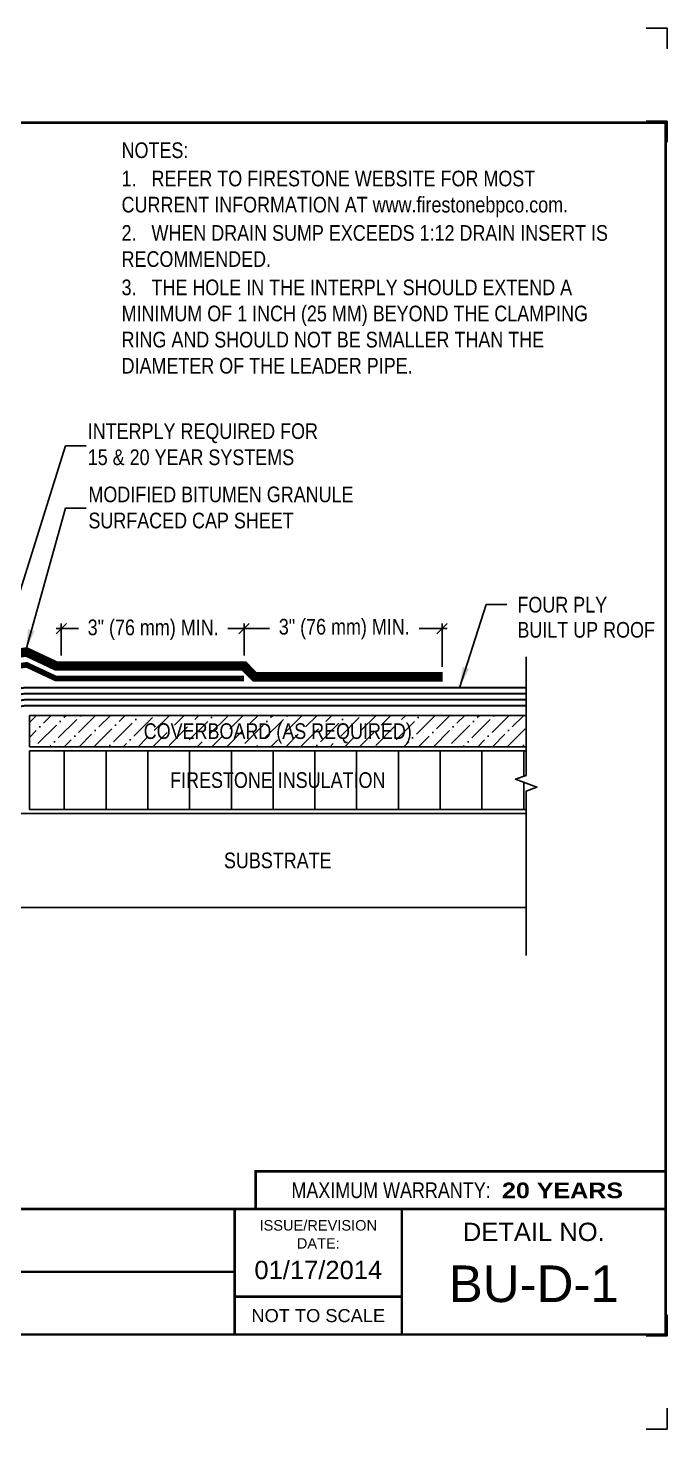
# Model space of a CAD drawing. Header units: inches. Extents: x -578 to -558, y -59.7 to -43.
# Drawn here: x -565.62 to -557.97, y -59.73 to -42.97 of the extents above; entities that cross this region are included whole.
import ezdxf
from ezdxf.enums import TextEntityAlignment as Align

# ---------------------------------------------------------------- set-up
doc = ezdxf.new("R2010")
doc.units = ezdxf.units.IN
doc.header["$MEASUREMENT"] = 0
doc.layers.get('0').update_dxf_attribs({"linetype": 'CONTINUOUS'})
doc.layers.get('DEFPOINTS').update_dxf_attribs({"linetype": 'CONTINUOUS'})
for name, color, linetype in [('FSBP-ANNO-LABEL', 7, 'CONTINUOUS'), ('FSBP-ANNO-NOTE', 7, 'CONTINUOUS'), ('FSBP-COVERBOARD_CANT', 46, 'CONTINUOUS'), ('FSBP-INSULATION', 7, 'CONTINUOUS'), ('FSBP-MEMBRANE', 7, 'CONTINUOUS'), ('FSBP-SUBSTRATE-GENERIC', 9, 'CONTINUOUS'), ('FSBP-TTLB', 7, 'CONTINUOUS'), ('FSBP-TTLB-BORDER', 7, 'CONTINUOUS'), ('FSBP-TTLB-TEXT', 7, 'CONTINUOUS')]:
    doc.layers.add(name, color=color, linetype=linetype)
doc.styles.add('ARIAL', font='arial.ttf')
doc.styles.add('ARIAL_BOLD', font='')
doc.styles.add('ARIAL_NAR', font='ARIALN.TTF')
doc.styles.add('FSBP_ARIAL_NAR', font='ARIALN.TTF')
doc.styles.get('ARIAL_BOLD').set_extended_font_data('Arial Black')
doc.dimstyles.new('FSBP-DIM', dxfattribs={"dimtxt": 0.1875, "dimasz": 0.125, "dimexe": 0.0625, "dimexo": 0.125, "dimgap": 0.125, "dimtad": 0, "dimdec": 0, "dimzin": 1, "dimdsep": 46, "dimlunit": 4, "dimtxsty": 'ARIAL_NAR', "dimblk": 'OBLIQUE', "dimcen": 0.09375, "dimdle": 0.0625, "dimclrd": 256, "dimclre": 256, "dimclrt": 256, "dimadec": 0, "dimazin": 0, "dimtfac": 1, "dimtdec": 0, "dimtmove": 1, "dimatfit": 3, "dimfxl": 0, "dimtolj": 1, "dimtzin": 0, "dimlwd": -1, "dimlwe": -1, "dimarcsym": 0})
doc.dimstyles.new('FSBP-LEADER', dxfattribs={"dimtxt": 0.1875, "dimasz": 0.25, "dimexe": 0.0625, "dimexo": 0.125, "dimgap": 0.125, "dimtad": 0, "dimtih": 1, "dimtoh": 1, "dimdec": 4, "dimzin": 0, "dimdsep": 46, "dimlunit": 4, "dimtxsty": 'ARIAL_NAR', "dimcen": 0.09375, "dimclrd": 256, "dimclre": 256, "dimclrt": 256, "dimadec": 0, "dimazin": 0, "dimtfac": 1, "dimtdec": 4, "dimtofl": 0, "dimtmove": 0, "dimatfit": 3, "dimfxl": 0, "dimtolj": 1, "dimtzin": 0, "dimlwd": -1, "dimlwe": -1, "dimarcsym": 0})

# ---------------------------------------------------------------- blocks, each defined once
blk = doc.blocks.new('_OBLIQUE')
at = {"color": 0, "linetype": 'ByBlock'}
blk.add_line((-0.5, -0.5), (0.5, 0.5), dxfattribs=at)
blk = doc.blocks.new('*D8')
at = {"layer": 'DEFPOINTS', "color": 0, "transparency": 16777216}
for p in [(-565.219, -50.159), (-565.219, -50.606), (-563.031, -50.606)]:
    blk.add_point(p, dxfattribs=at)
at = {"layer": 'FSBP-ANNO-LABEL', "transparency": 16777216}
for p, q in [((-565.219, -50.481), (-565.219, -50.096)), ((-563.031, -50.481), (-563.031, -50.096)), ((-565.281, -50.159), (-565.014, -50.159)), ((-562.969, -50.159), (-563.223, -50.159))]:
    blk.add_line(p, q, dxfattribs=at)
at = {"layer": 'FSBP-ANNO-LABEL', "transparency": 16777216, "xscale": 0.125, "yscale": 0.125, "zscale": 0.125, "rotation": 180}
blk.add_blockref('_OBLIQUE', (-565.219, -50.159), dxfattribs=at)
at = {"layer": 'FSBP-ANNO-LABEL', "transparency": 16777216, "xscale": 0.125, "yscale": 0.125, "zscale": 0.125}
blk.add_blockref('_OBLIQUE', (-563.031, -50.159), dxfattribs=at)
at = {"layer": 'FSBP-ANNO-LABEL', "transparency": 16777216, "insert": (-564.119, -50.172), "char_height": 0.1875, "attachment_point": 5, "style": 'ARIAL_NAR'}
blk.add_mtext('\\A1;3" (76 mm) MIN.', dxfattribs=at)
blk = doc.blocks.new('*D9')
at = {"layer": 'DEFPOINTS', "color": 0, "transparency": 16777216}
for p in [(-563.031, -50.159), (-563.031, -50.606), (-560.66, -50.742)]:
    blk.add_point(p, dxfattribs=at)
at = {"layer": 'FSBP-ANNO-LABEL', "transparency": 16777216}
for p, q in [((-563.031, -50.481), (-563.031, -50.096)), ((-560.66, -50.617), (-560.66, -50.096)), ((-563.094, -50.159), (-562.727, -50.159)), ((-560.598, -50.159), (-560.936, -50.159))]:
    blk.add_line(p, q, dxfattribs=at)
at = {"layer": 'FSBP-ANNO-LABEL', "transparency": 16777216, "xscale": 0.125, "yscale": 0.125, "zscale": 0.125, "rotation": 180}
blk.add_blockref('_OBLIQUE', (-563.031, -50.159), dxfattribs=at)
at = {"layer": 'FSBP-ANNO-LABEL', "transparency": 16777216, "xscale": 0.125, "yscale": 0.125, "zscale": 0.125}
blk.add_blockref('_OBLIQUE', (-560.66, -50.159), dxfattribs=at)
at = {"layer": 'FSBP-ANNO-LABEL', "transparency": 16777216, "insert": (-561.831, -50.164), "char_height": 0.1875, "attachment_point": 5, "style": 'ARIAL_NAR'}
blk.add_mtext('\\A1;3" (76 mm) MIN.', dxfattribs=at)
blk = doc.blocks.new('TTLB-ASPHALT_1')
blk.add_line((16.841, 0), (20, 0))
at = {"layer": 'DEFPOINTS', "linetype": 'Continuous', "ltscale": 1.75}
for points in [[(20.016, 13.881), (20.016, 14.131), (19.766, 14.131)], [(20.016, -2.381), (20.016, -2.631), (19.766, -2.631)]]:
    blk.add_lwpolyline(points, dxfattribs=at)
at = {"layer": 'DEFPOINTS', "color": 1}
for points in [[(20.016, 12.766), (20.016, 13.016), (19.766, 13.016)], [(20.016, -1.266), (20.016, -1.516), (19.766, -1.516)]]:
    blk.add_lwpolyline(points, dxfattribs=at)
at = {"layer": 'FSBP-TTLB', "const_width": 0.0312}
blk.add_lwpolyline([(15.09, 0), (20, 0), (20, 0.451), (15.09, 0.451)], close=True, dxfattribs=at)
for points in [[(0, 0), (0, -1.5), (20, -1.5), (20, 0), (0, 0)], [(14.84, 0), (14.84, -1.5)], [(16.841, 0), (16.841, -1.5)], [(20, 0), (20, -1.5)], [(4.825, -0.75), (14.84, -0.75)], [(14.84, -1.049), (16.841, -1.049)]]:
    blk.add_lwpolyline(points, dxfattribs=at)
at = {"layer": 'FSBP-TTLB-BORDER', "const_width": 0.0312}
blk.add_lwpolyline([(20, 0), (20, 13), (0, 13), (0, 0)], dxfattribs=at)
at = {"layer": 'FSBP-TTLB-TEXT', "style": 'ARIAL_NAR'}
blk.add_text('MAXIMUM WARRANTY:', height=0.1875, dxfattribs=at).set_placement((17.905, 0.226), align=Align.MIDDLE_RIGHT)
at = {"layer": 'FSBP-TTLB-TEXT', "style": 'ARIAL_BOLD'}
blk.add_text('20 YEARS', height=0.1875, dxfattribs=at).set_placement((18.04, 0.224), align=Align.MIDDLE_LEFT)
at = {"layer": 'FSBP-TTLB-TEXT', "style": 'ARIAL'}
for s, height, p in [('ISSUE/REVISION', 0.125, (15.841, -0.194)), ('DETAIL NO.', 0.2188, (18.421, -0.272)), ('DATE:', 0.125, (15.841, -0.41)), ('NOT TO SCALE', 0.15625, (15.841, -1.274))]:
    blk.add_text(s, height=height, dxfattribs=at).set_placement(p, align=Align.MIDDLE_CENTER)
at = {"layer": 'FSBP-TTLB-TEXT'}
for tag, height, style, p in [('DETAIL_DESCP_LINE_1', 0.219, 'ARIAL_BOLD', (9.833, -0.375)), ('ISSUE_REV_DATE', 0.219, 'ARIAL', (15.841, -0.728)), ('DETAIL_NUMBER', 0.438, 'ARIAL', (18.421, -0.893))]:
    blk.add_attdef(tag, text='', height=height, dxfattribs=dict(at, style=style)).set_placement(p, align=Align.MIDDLE_CENTER)
at = {"layer": 'FSBP-TTLB-TEXT', "style": 'ARIAL'}
blk.add_attdef('ACCPT_SYSTEMS', text='', height=0.219, dxfattribs=at).set_placement((11.494, -1.125), align=Align.MIDDLE_LEFT)

msp = doc.modelspace()

# ---------------------------------------------------------------- hatches: boundary and pattern name
at = {"layer": 'FSBP-COVERBOARD_CANT'}
h = msp.add_hatch(dxfattribs=at)
h.set_pattern_fill('ANSI36', color=256, style=0)
h.set_pattern_definition([(45, (28.31692, -18.27729), (0.06629126, 0.243067956), [0.3125, -0.0625, 0, -0.0625])])
h.paths.add_polyline_path([(-559.653, -51.197), (-565.601, -51.197), (-565.601, -51.572), (-559.653, -51.572)])
h.paths.add_polyline_path([(-564.293, -51.595), (-560.96, -51.595), (-560.96, -51.226), (-564.293, -51.226)], flags=9)
at = {"layer": 'FSBP-INSULATION'}
h = msp.add_hatch(dxfattribs=at)
h.set_pattern_fill('LINE', color=256, scale=4, angle=90, style=0)
h.set_pattern_definition([(90, (28.3169, -18.2773), (-0.5, 3e-17), [])])
h.paths.add_polyline_path([(-559.653, -51.914), (-559.653, -51.619), (-565.601, -51.619), (-565.601, -52.322), (-559.653, -52.322), (-559.653, -52.102), (-559.524, -52.055), (-559.781, -51.961)])
h.paths.add_polyline_path([(-563.964, -52.116), (-561.289, -52.116), (-561.289, -51.825), (-563.964, -51.825)], flags=24)

# ---------------------------------------------------------------- linework, layer by layer
at = {"layer": 'FSBP-COVERBOARD_CANT'}
for p, q in [((-565.601, -51.197), (-559.653, -51.197)), ((-565.601, -51.197), (-565.601, -51.572)), ((-565.601, -51.572), (-559.653, -51.572))]:
    msp.add_line(p, q, dxfattribs=at)
at = {"layer": 'FSBP-INSULATION', "linetype": 'Continuous'}
for p, q in [((-565.601, -51.619), (-565.601, -52.322)), ((-565.601, -52.322), (-559.653, -52.322))]:
    msp.add_line(p, q, dxfattribs=at)
for points in [[(-559.653, -54.071), (-559.653, -52.102), (-559.524, -52.055), (-559.781, -51.961), (-559.653, -51.914), (-559.653, -50.498)], [(-559.653, -51.619), (-565.601, -51.619)]]:
    msp.add_lwpolyline(points, dxfattribs=at)
at = {"layer": 'FSBP-MEMBRANE'}
for points, const_width in [([(-573.508, -51.755), (-573.314, -51.739, 0.056409), (-573.275, -51.732), (-572.29, -51.42), (-565.636, -50.438), (-565.279, -50.606), (-563.031, -50.606), (-562.903, -50.735), (-560.653, -50.735)], 0.113), ([(-563.031, -50.757), (-565.281, -50.757), (-565.634, -50.592), (-572.254, -51.567), (-573.23, -51.875, -0.056409), (-573.302, -51.89), (-573.508, -51.906)], 0.0675), ([(-573.539, -52.181), (-573.311, -52.163, 0.056409), (-573.219, -52.144), (-572.247, -51.837), (-565.663, -50.866), (-559.653, -50.866)], 0.0234), ([(-573.533, -52.252), (-573.305, -52.234, 0.056409), (-573.197, -52.213), (-572.231, -51.907), (-565.658, -50.937), (-559.653, -50.937)], 0.0234), ([(-573.527, -52.324), (-573.299, -52.305, 0.056409), (-573.175, -52.281), (-572.215, -51.977), (-565.653, -51.009), (-559.653, -51.009)], 0.0234), ([(-573.522, -52.395), (-573.294, -52.376, 0.056409), (-573.154, -52.349), (-572.199, -52.047), (-565.648, -51.08), (-559.653, -51.08)], 0.0234)]:
    msp.add_lwpolyline(points, format="xyb", dxfattribs=dict(at, const_width=const_width))
at = {"layer": 'FSBP-SUBSTRATE-GENERIC'}
for points in [[(-572.137, -52.369), (-559.653, -52.369)], [(-559.653, -53.494), (-572.865, -53.494)]]:
    msp.add_lwpolyline(points, dxfattribs=at)

# ---------------------------------------------------------------- block references
ref = msp.add_blockref('TTLB-ASPHALT_1', (-577.983, -57.104))
ref.add_attrib('ISSUE_REV_DATE', '01/17/2014', dxfattribs={"layer": 'FSBP-TTLB-TEXT', "height": 0.2188, "style": 'ARIAL'}).set_placement((-562.142, -57.832), align=Align.MIDDLE_CENTER)
ref.add_attrib('DETAIL_NUMBER', 'BU-D-1', dxfattribs={"layer": 'FSBP-TTLB-TEXT', "height": 0.4375, "style": 'ARIAL'}).set_placement((-559.562, -57.997), align=Align.MIDDLE_CENTER)

# ---------------------------------------------------------------- texts
at = {"layer": 'FSBP-ANNO-LABEL', "style": 'ARIAL_NAR'}
for s, p in [('FOUR PLY', (-559.758, -49.872)), ('BUILT UP ROOF', (-559.758, -50.173))]:
    msp.add_text(s, height=0.1875, dxfattribs=at).set_placement(p, align=Align.MIDDLE_LEFT)
for s, p in [('FIRESTONE INSULATION', (-562.627, -51.971)), ('SUBSTRATE', (-562.627, -52.932))]:
    msp.add_text(s, height=0.1875, dxfattribs=at).set_placement(p, align=Align.MIDDLE_CENTER)
at = {"layer": 'FSBP-ANNO-NOTE', "char_height": 0.1875, "attachment_point": 1, "style": 'FSBP_ARIAL_NAR'}
for s, width, gutter_width, heights, insert in [('NOTES:\\P{\\H0.083333x;\\P\\pi-0.375,l0.375;}1.   REFER TO FIRESTONE WEBSITE FOR MOST \\P\\pi0;CURRENT INFORMATION AT www.firestonebpco.com.\\P\\pl0;{\\H0.083333x;\\P\\pi-0.375,l0.375;}2.   WHEN DRAIN SUMP EXCEEDS 1:12 DRAIN INSERT IS RECOMMENDED.\\P{\\H0.083333x;\\P}3.   THE HOLE IN THE INTERPLY SHOULD EXTEND A MINIMUM OF 1 INCH (25 MM) BEYOND THE CLAMPING RING AND SHOULD NOT BE SMALLER THAN THE DIAMETER OF THE LEADER PIPE.', 5.96871, 1.094, [2.872], (-564.497, -44.341)), ('INTERPLY REQUIRED FOR\\P15 & 20 YEAR SYSTEMS', 3.03574, 5, [0], (-564.902, -47.702)), ('MODIFIED BITUMEN GRANULE SURFACED CAP SHEET', 3.33503, 5, [0], (-564.894, -48.459))]:
    msp.add_mtext_dynamic_manual_height_columns(s, width=width, gutter_width=gutter_width, heights=heights, dxfattribs=dict(at, insert=insert))
at = {"layer": 'FSBP-COVERBOARD_CANT', "style": 'ARIAL_NAR'}
msp.add_text('COVERBOARD (AS REQUIRED)', height=0.1875, dxfattribs=at).set_placement((-562.627, -51.385), align=Align.MIDDLE_CENTER)

# ---------------------------------------------------------------- dimensions: what is measured, and where the dimension line sits
at = {"layer": 'FSBP-ANNO-LABEL'}
for base, p1, p2, picture, middle in [((-565.219, -50.159), (-563.031, -50.606), (-565.219, -50.606), '*D8', (-564.119, -50.172)), ((-563.031, -50.159), (-560.66, -50.742), (-563.031, -50.606), '*D9', (-561.831, -50.164))]:
    dim = msp.add_linear_dim(base=base, p1=p1, p2=p2, angle=180, text='3" (76 mm) MIN.', dimstyle='FSBP-DIM', dxfattribs=at)
    dim.commit()
    dim.dimension.update_dxf_attribs({"geometry": picture, "text_midpoint": middle, "dimtype": 160})

# ---------------------------------------------------------------- leaders
for points in [[(-566.007, -50.647), (-565.17, -47.973), (-564.92, -47.973)], [(-565.645, -50.419), (-565.17, -48.718), (-564.92, -48.718)], [(-560.452, -50.866), (-560.133, -49.872), (-559.883, -49.872)]]:
    msp.add_leader(points, dimstyle='FSBP-LEADER', dxfattribs=at)

doc.saveas('drawing.dxf')
